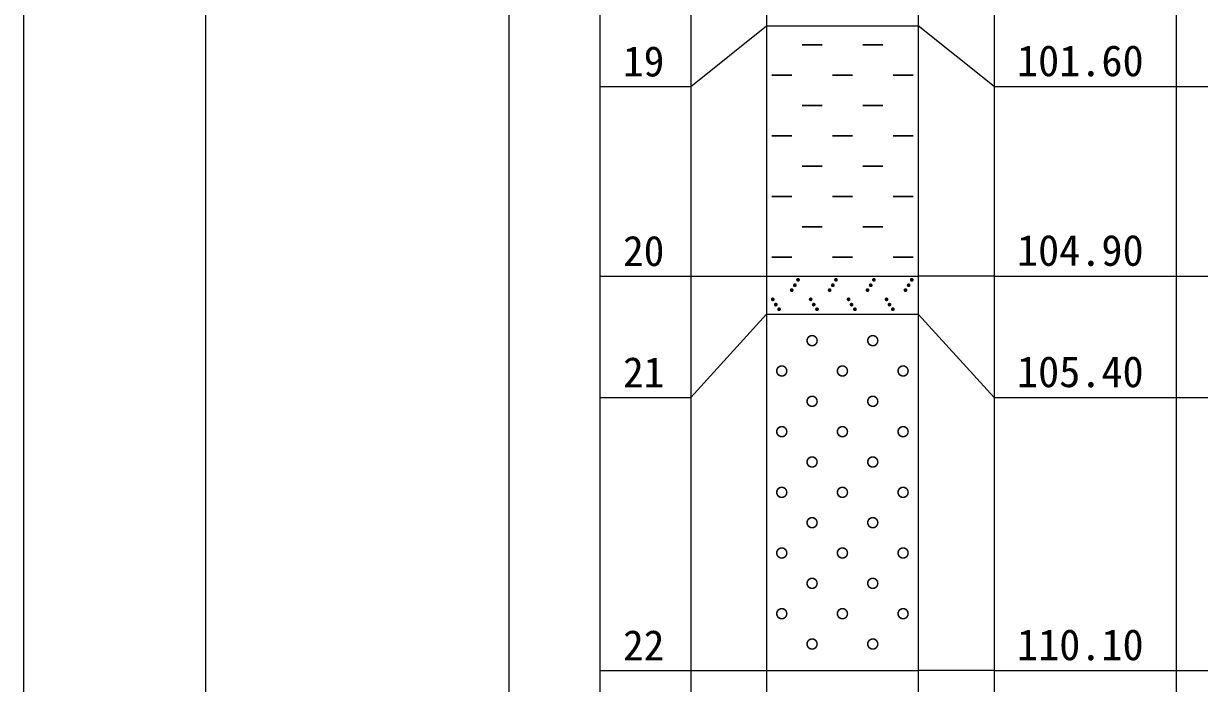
# Model space of a CAD drawing. Header units: inches. Extents: x -27 to 109, y -598 to 26.
# Drawn here: x 8.28 to 23.79, y -109.37 to -100.67 of the extents above; entities that cross this region are included whole.
import ezdxf

# ---------------------------------------------------------------- set-up
doc = ezdxf.new("R2010")
doc.units = ezdxf.units.IN
doc.header["$MEASUREMENT"] = 0
doc.layers.get('0').update_dxf_attribs({"lineweight": 0})
doc.styles.add('宋体', font='')
doc.styles.get('宋体').set_extended_font_data('宋体')

# ---------------------------------------------------------------- blocks, each defined once
blk = doc.blocks.new('lr_block_18')
at = {"color": 7, "const_width": 0.02}
for points in [[(18.548, -100.954), (18.815, -100.954)], [(19.348, -100.954), (19.615, -100.954)], [(18.415, -101.354), (18.148, -101.354)], [(19.215, -101.354), (18.948, -101.354)], [(20.015, -101.354), (19.748, -101.354)], [(18.548, -101.754), (18.815, -101.754)], [(19.348, -101.754), (19.615, -101.754)], [(18.415, -102.154), (18.148, -102.154)], [(19.215, -102.154), (18.948, -102.154)], [(20.015, -102.154), (19.748, -102.154)], [(18.548, -102.554), (18.815, -102.554)], [(19.348, -102.554), (19.615, -102.554)], [(18.415, -102.954), (18.148, -102.954)], [(19.215, -102.954), (18.948, -102.954)], [(20.015, -102.954), (19.748, -102.954)], [(18.548, -103.354), (18.815, -103.354)], [(19.348, -103.354), (19.615, -103.354)], [(18.415, -103.754), (18.148, -103.754)], [(19.215, -103.754), (18.948, -103.754)], [(20.015, -103.754), (19.748, -103.754)]]:
    blk.add_lwpolyline(points, dxfattribs=at)
blk = doc.blocks.new('lr_block_19')
at = {"true_color": 0x000000}
for points in [[(18.521, -104.058), (18.521, -104.051), (18.521, -104.045), (18.518, -104.039), (18.514, -104.034), (18.509, -104.029), (18.503, -104.027), (18.496, -104.026), (18.49, -104.027), (18.484, -104.029), (18.479, -104.034), (18.475, -104.039), (18.472, -104.045), (18.471, -104.051), (18.472, -104.058), (18.475, -104.064), (18.479, -104.069), (18.484, -104.073), (18.49, -104.075), (18.496, -104.076), (18.503, -104.075), (18.509, -104.073), (18.514, -104.069), (18.518, -104.064)], [(19.021, -104.058), (19.021, -104.051), (19.021, -104.045), (19.018, -104.039), (19.014, -104.034), (19.009, -104.029), (19.003, -104.027), (18.996, -104.026), (18.99, -104.027), (18.984, -104.029), (18.979, -104.034), (18.975, -104.039), (18.972, -104.045), (18.971, -104.051), (18.972, -104.058), (18.975, -104.064), (18.979, -104.069), (18.984, -104.073), (18.99, -104.075), (18.996, -104.076), (19.003, -104.075), (19.009, -104.073), (19.014, -104.069), (19.018, -104.064)], [(19.521, -104.058), (19.521, -104.051), (19.521, -104.045), (19.518, -104.039), (19.514, -104.034), (19.509, -104.029), (19.503, -104.027), (19.496, -104.026), (19.49, -104.027), (19.484, -104.029), (19.479, -104.034), (19.475, -104.039), (19.472, -104.045), (19.471, -104.051), (19.472, -104.058), (19.475, -104.064), (19.479, -104.069), (19.484, -104.073), (19.49, -104.075), (19.496, -104.076), (19.503, -104.075), (19.509, -104.073), (19.514, -104.069), (19.518, -104.064)], [(20.021, -104.058), (20.021, -104.051), (20.021, -104.045), (20.018, -104.039), (20.014, -104.034), (20.009, -104.029), (20.003, -104.027), (19.996, -104.026), (19.99, -104.027), (19.984, -104.029), (19.979, -104.034), (19.975, -104.039), (19.972, -104.045), (19.971, -104.051), (19.972, -104.058), (19.975, -104.064), (19.979, -104.069), (19.984, -104.073), (19.99, -104.075), (19.996, -104.076), (20.003, -104.075), (20.009, -104.073), (20.014, -104.069), (20.018, -104.064)], [(18.437, -104.194), (18.438, -104.188), (18.437, -104.181), (18.435, -104.175), (18.431, -104.17), (18.426, -104.166), (18.42, -104.163), (18.413, -104.162), (18.407, -104.163), (18.401, -104.166), (18.395, -104.17), (18.391, -104.175), (18.389, -104.181), (18.388, -104.188), (18.389, -104.194), (18.391, -104.2), (18.395, -104.205), (18.401, -104.209), (18.407, -104.212), (18.413, -104.213), (18.42, -104.212), (18.426, -104.209), (18.431, -104.205), (18.435, -104.2)], [(18.479, -104.13), (18.48, -104.123), (18.479, -104.117), (18.477, -104.111), (18.473, -104.105), (18.467, -104.101), (18.461, -104.099), (18.455, -104.098), (18.448, -104.099), (18.442, -104.101), (18.437, -104.105), (18.433, -104.111), (18.431, -104.117), (18.43, -104.123), (18.431, -104.13), (18.433, -104.136), (18.437, -104.141), (18.442, -104.145), (18.448, -104.147), (18.455, -104.148), (18.461, -104.147), (18.467, -104.145), (18.473, -104.141), (18.477, -104.136)], [(18.937, -104.194), (18.938, -104.188), (18.937, -104.181), (18.935, -104.175), (18.931, -104.17), (18.926, -104.166), (18.92, -104.163), (18.913, -104.162), (18.907, -104.163), (18.901, -104.166), (18.895, -104.17), (18.891, -104.175), (18.889, -104.181), (18.888, -104.188), (18.889, -104.194), (18.891, -104.2), (18.895, -104.205), (18.901, -104.209), (18.907, -104.212), (18.913, -104.213), (18.92, -104.212), (18.926, -104.209), (18.931, -104.205), (18.935, -104.2)], [(18.979, -104.13), (18.98, -104.123), (18.979, -104.117), (18.977, -104.111), (18.973, -104.105), (18.967, -104.101), (18.961, -104.099), (18.955, -104.098), (18.948, -104.099), (18.942, -104.101), (18.937, -104.105), (18.933, -104.111), (18.931, -104.117), (18.93, -104.123), (18.931, -104.13), (18.933, -104.136), (18.937, -104.141), (18.942, -104.145), (18.948, -104.147), (18.955, -104.148), (18.961, -104.147), (18.967, -104.145), (18.973, -104.141), (18.977, -104.136)], [(19.437, -104.194), (19.438, -104.188), (19.437, -104.181), (19.435, -104.175), (19.431, -104.17), (19.426, -104.166), (19.42, -104.163), (19.413, -104.162), (19.407, -104.163), (19.401, -104.166), (19.395, -104.17), (19.391, -104.175), (19.389, -104.181), (19.388, -104.188), (19.389, -104.194), (19.391, -104.2), (19.395, -104.205), (19.401, -104.209), (19.407, -104.212), (19.413, -104.213), (19.42, -104.212), (19.426, -104.209), (19.431, -104.205), (19.435, -104.2)], [(19.479, -104.13), (19.48, -104.123), (19.479, -104.117), (19.477, -104.111), (19.473, -104.105), (19.467, -104.101), (19.461, -104.099), (19.455, -104.098), (19.448, -104.099), (19.442, -104.101), (19.437, -104.105), (19.433, -104.111), (19.431, -104.117), (19.43, -104.123), (19.431, -104.13), (19.433, -104.136), (19.437, -104.141), (19.442, -104.145), (19.448, -104.147), (19.455, -104.148), (19.461, -104.147), (19.467, -104.145), (19.473, -104.141), (19.477, -104.136)], [(19.937, -104.194), (19.938, -104.188), (19.937, -104.181), (19.935, -104.175), (19.931, -104.17), (19.926, -104.166), (19.92, -104.163), (19.913, -104.162), (19.907, -104.163), (19.901, -104.166), (19.895, -104.17), (19.891, -104.175), (19.889, -104.181), (19.888, -104.188), (19.889, -104.194), (19.891, -104.2), (19.895, -104.205), (19.901, -104.209), (19.907, -104.212), (19.913, -104.213), (19.92, -104.212), (19.926, -104.209), (19.931, -104.205), (19.935, -104.2)], [(19.979, -104.13), (19.98, -104.123), (19.979, -104.117), (19.977, -104.111), (19.973, -104.105), (19.967, -104.101), (19.961, -104.099), (19.955, -104.098), (19.948, -104.099), (19.942, -104.101), (19.937, -104.105), (19.933, -104.111), (19.931, -104.117), (19.93, -104.123), (19.931, -104.13), (19.933, -104.136), (19.937, -104.141), (19.942, -104.145), (19.948, -104.147), (19.955, -104.148), (19.961, -104.147), (19.967, -104.145), (19.973, -104.141), (19.977, -104.136)], [(18.187, -104.315), (18.188, -104.309), (18.187, -104.302), (18.185, -104.296), (18.181, -104.291), (18.176, -104.287), (18.17, -104.285), (18.163, -104.284), (18.157, -104.285), (18.151, -104.287), (18.146, -104.291), (18.142, -104.296), (18.139, -104.302), (18.138, -104.309), (18.139, -104.315), (18.142, -104.321), (18.146, -104.326), (18.151, -104.33), (18.157, -104.333), (18.163, -104.334), (18.17, -104.333), (18.176, -104.33), (18.181, -104.326), (18.185, -104.321)], [(18.227, -104.385), (18.228, -104.379), (18.227, -104.372), (18.225, -104.366), (18.221, -104.361), (18.216, -104.357), (18.21, -104.355), (18.203, -104.354), (18.197, -104.355), (18.191, -104.357), (18.185, -104.361), (18.181, -104.366), (18.179, -104.372), (18.178, -104.379), (18.179, -104.385), (18.181, -104.391), (18.185, -104.396), (18.191, -104.4), (18.197, -104.403), (18.203, -104.404), (18.21, -104.403), (18.216, -104.4), (18.221, -104.396), (18.225, -104.391)], [(18.687, -104.315), (18.688, -104.309), (18.687, -104.302), (18.685, -104.296), (18.681, -104.291), (18.676, -104.287), (18.67, -104.285), (18.663, -104.284), (18.657, -104.285), (18.651, -104.287), (18.646, -104.291), (18.642, -104.296), (18.639, -104.302), (18.638, -104.309), (18.639, -104.315), (18.642, -104.321), (18.646, -104.326), (18.651, -104.33), (18.657, -104.333), (18.663, -104.334), (18.67, -104.333), (18.676, -104.33), (18.681, -104.326), (18.685, -104.321)], [(18.727, -104.385), (18.728, -104.379), (18.727, -104.372), (18.725, -104.366), (18.721, -104.361), (18.716, -104.357), (18.71, -104.355), (18.703, -104.354), (18.697, -104.355), (18.691, -104.357), (18.685, -104.361), (18.681, -104.366), (18.679, -104.372), (18.678, -104.379), (18.679, -104.385), (18.681, -104.391), (18.685, -104.396), (18.691, -104.4), (18.697, -104.403), (18.703, -104.404), (18.71, -104.403), (18.716, -104.4), (18.721, -104.396), (18.725, -104.391)], [(19.187, -104.315), (19.188, -104.309), (19.187, -104.302), (19.185, -104.296), (19.181, -104.291), (19.176, -104.287), (19.17, -104.285), (19.163, -104.284), (19.157, -104.285), (19.151, -104.287), (19.146, -104.291), (19.142, -104.296), (19.139, -104.302), (19.138, -104.309), (19.139, -104.315), (19.142, -104.321), (19.146, -104.326), (19.151, -104.33), (19.157, -104.333), (19.163, -104.334), (19.17, -104.333), (19.176, -104.33), (19.181, -104.326), (19.185, -104.321)], [(19.227, -104.385), (19.228, -104.379), (19.227, -104.372), (19.225, -104.366), (19.221, -104.361), (19.216, -104.357), (19.21, -104.355), (19.203, -104.354), (19.197, -104.355), (19.191, -104.357), (19.185, -104.361), (19.181, -104.366), (19.179, -104.372), (19.178, -104.379), (19.179, -104.385), (19.181, -104.391), (19.185, -104.396), (19.191, -104.4), (19.197, -104.403), (19.203, -104.404), (19.21, -104.403), (19.216, -104.4), (19.221, -104.396), (19.225, -104.391)], [(19.687, -104.315), (19.688, -104.309), (19.687, -104.302), (19.685, -104.296), (19.681, -104.291), (19.676, -104.287), (19.67, -104.285), (19.663, -104.284), (19.657, -104.285), (19.651, -104.287), (19.646, -104.291), (19.642, -104.296), (19.639, -104.302), (19.638, -104.309), (19.639, -104.315), (19.642, -104.321), (19.646, -104.326), (19.651, -104.33), (19.657, -104.333), (19.663, -104.334), (19.67, -104.333), (19.676, -104.33), (19.681, -104.326), (19.685, -104.321)], [(19.727, -104.385), (19.728, -104.379), (19.727, -104.372), (19.725, -104.366), (19.721, -104.361), (19.716, -104.357), (19.71, -104.355), (19.703, -104.354), (19.697, -104.355), (19.691, -104.357), (19.685, -104.361), (19.681, -104.366), (19.679, -104.372), (19.678, -104.379), (19.679, -104.385), (19.681, -104.391), (19.685, -104.396), (19.691, -104.4), (19.697, -104.403), (19.703, -104.404), (19.71, -104.403), (19.716, -104.4), (19.721, -104.396), (19.725, -104.391)], [(18.271, -104.446), (18.272, -104.439), (18.271, -104.433), (18.268, -104.427), (18.264, -104.422), (18.259, -104.418), (18.253, -104.415), (18.247, -104.414), (18.24, -104.415), (18.234, -104.418), (18.229, -104.422), (18.225, -104.427), (18.222, -104.433), (18.222, -104.439), (18.222, -104.446), (18.225, -104.452), (18.229, -104.457), (18.234, -104.461), (18.24, -104.464), (18.247, -104.464), (18.253, -104.464), (18.259, -104.461), (18.264, -104.457), (18.268, -104.452)], [(18.771, -104.446), (18.772, -104.439), (18.771, -104.433), (18.768, -104.427), (18.764, -104.422), (18.759, -104.418), (18.753, -104.415), (18.747, -104.414), (18.74, -104.415), (18.734, -104.418), (18.729, -104.422), (18.725, -104.427), (18.722, -104.433), (18.722, -104.439), (18.722, -104.446), (18.725, -104.452), (18.729, -104.457), (18.734, -104.461), (18.74, -104.464), (18.747, -104.464), (18.753, -104.464), (18.759, -104.461), (18.764, -104.457), (18.768, -104.452)], [(19.271, -104.446), (19.272, -104.439), (19.271, -104.433), (19.268, -104.427), (19.264, -104.422), (19.259, -104.418), (19.253, -104.415), (19.247, -104.414), (19.24, -104.415), (19.234, -104.418), (19.229, -104.422), (19.225, -104.427), (19.222, -104.433), (19.222, -104.439), (19.222, -104.446), (19.225, -104.452), (19.229, -104.457), (19.234, -104.461), (19.24, -104.464), (19.247, -104.464), (19.253, -104.464), (19.259, -104.461), (19.264, -104.457), (19.268, -104.452)], [(19.771, -104.446), (19.772, -104.439), (19.771, -104.433), (19.768, -104.427), (19.764, -104.422), (19.759, -104.418), (19.753, -104.415), (19.747, -104.414), (19.74, -104.415), (19.734, -104.418), (19.729, -104.422), (19.725, -104.427), (19.722, -104.433), (19.722, -104.439), (19.722, -104.446), (19.725, -104.452), (19.729, -104.457), (19.734, -104.461), (19.74, -104.464), (19.747, -104.464), (19.753, -104.464), (19.759, -104.461), (19.764, -104.457), (19.768, -104.452)]]:
    blk.add_hatch(color=18, dxfattribs=at).paths.add_polyline_path(points, flags=17)
blk = doc.blocks.new('lr_block_20')
at = {"color": 7, "const_width": 0.02}
for points in [[(18.748, -104.854), (18.746, -104.837), (18.739, -104.82), (18.729, -104.807), (18.715, -104.796), (18.699, -104.789), (18.682, -104.787), (18.664, -104.789), (18.648, -104.796), (18.634, -104.807), (18.624, -104.82), (18.617, -104.837), (18.615, -104.854), (18.617, -104.871), (18.624, -104.887), (18.634, -104.901), (18.648, -104.911), (18.664, -104.918), (18.682, -104.92), (18.699, -104.918), (18.715, -104.911), (18.729, -104.901), (18.739, -104.887), (18.746, -104.871), (18.748, -104.854)], [(19.548, -104.854), (19.546, -104.837), (19.539, -104.82), (19.529, -104.807), (19.515, -104.796), (19.499, -104.789), (19.482, -104.787), (19.464, -104.789), (19.448, -104.796), (19.434, -104.807), (19.424, -104.82), (19.417, -104.837), (19.415, -104.854), (19.417, -104.871), (19.424, -104.887), (19.434, -104.901), (19.448, -104.911), (19.464, -104.918), (19.482, -104.92), (19.499, -104.918), (19.515, -104.911), (19.529, -104.901), (19.539, -104.887), (19.546, -104.871), (19.548, -104.854)], [(18.348, -105.254), (18.346, -105.237), (18.339, -105.22), (18.329, -105.207), (18.315, -105.196), (18.299, -105.189), (18.282, -105.187), (18.264, -105.189), (18.248, -105.196), (18.234, -105.207), (18.224, -105.22), (18.217, -105.237), (18.215, -105.254), (18.217, -105.271), (18.224, -105.287), (18.234, -105.301), (18.248, -105.311), (18.264, -105.318), (18.282, -105.32), (18.299, -105.318), (18.315, -105.311), (18.329, -105.301), (18.339, -105.287), (18.346, -105.271), (18.348, -105.254)], [(19.148, -105.254), (19.146, -105.237), (19.139, -105.22), (19.129, -105.207), (19.115, -105.196), (19.099, -105.189), (19.082, -105.187), (19.064, -105.189), (19.048, -105.196), (19.034, -105.207), (19.024, -105.22), (19.017, -105.237), (19.015, -105.254), (19.017, -105.271), (19.024, -105.287), (19.034, -105.301), (19.048, -105.311), (19.064, -105.318), (19.082, -105.32), (19.099, -105.318), (19.115, -105.311), (19.129, -105.301), (19.139, -105.287), (19.146, -105.271), (19.148, -105.254)], [(19.948, -105.254), (19.946, -105.237), (19.939, -105.22), (19.929, -105.207), (19.915, -105.196), (19.899, -105.189), (19.882, -105.187), (19.864, -105.189), (19.848, -105.196), (19.834, -105.207), (19.824, -105.22), (19.817, -105.237), (19.815, -105.254), (19.817, -105.271), (19.824, -105.287), (19.834, -105.301), (19.848, -105.311), (19.864, -105.318), (19.882, -105.32), (19.899, -105.318), (19.915, -105.311), (19.929, -105.301), (19.939, -105.287), (19.946, -105.271), (19.948, -105.254)], [(18.748, -105.654), (18.746, -105.637), (18.739, -105.62), (18.729, -105.607), (18.715, -105.596), (18.699, -105.589), (18.682, -105.587), (18.664, -105.589), (18.648, -105.596), (18.634, -105.607), (18.624, -105.62), (18.617, -105.637), (18.615, -105.654), (18.617, -105.671), (18.624, -105.687), (18.634, -105.701), (18.648, -105.711), (18.664, -105.718), (18.682, -105.72), (18.699, -105.718), (18.715, -105.711), (18.729, -105.701), (18.739, -105.687), (18.746, -105.671), (18.748, -105.654)], [(19.548, -105.654), (19.546, -105.637), (19.539, -105.62), (19.529, -105.607), (19.515, -105.596), (19.499, -105.589), (19.482, -105.587), (19.464, -105.589), (19.448, -105.596), (19.434, -105.607), (19.424, -105.62), (19.417, -105.637), (19.415, -105.654), (19.417, -105.671), (19.424, -105.687), (19.434, -105.701), (19.448, -105.711), (19.464, -105.718), (19.482, -105.72), (19.499, -105.718), (19.515, -105.711), (19.529, -105.701), (19.539, -105.687), (19.546, -105.671), (19.548, -105.654)], [(18.348, -106.054), (18.346, -106.037), (18.339, -106.02), (18.329, -106.007), (18.315, -105.996), (18.299, -105.989), (18.282, -105.987), (18.264, -105.989), (18.248, -105.996), (18.234, -106.007), (18.224, -106.02), (18.217, -106.037), (18.215, -106.054), (18.217, -106.071), (18.224, -106.087), (18.234, -106.101), (18.248, -106.111), (18.264, -106.118), (18.282, -106.12), (18.299, -106.118), (18.315, -106.111), (18.329, -106.101), (18.339, -106.087), (18.346, -106.071), (18.348, -106.054)], [(19.148, -106.054), (19.146, -106.037), (19.139, -106.02), (19.129, -106.007), (19.115, -105.996), (19.099, -105.989), (19.082, -105.987), (19.064, -105.989), (19.048, -105.996), (19.034, -106.007), (19.024, -106.02), (19.017, -106.037), (19.015, -106.054), (19.017, -106.071), (19.024, -106.087), (19.034, -106.101), (19.048, -106.111), (19.064, -106.118), (19.082, -106.12), (19.099, -106.118), (19.115, -106.111), (19.129, -106.101), (19.139, -106.087), (19.146, -106.071), (19.148, -106.054)], [(19.948, -106.054), (19.946, -106.037), (19.939, -106.02), (19.929, -106.007), (19.915, -105.996), (19.899, -105.989), (19.882, -105.987), (19.864, -105.989), (19.848, -105.996), (19.834, -106.007), (19.824, -106.02), (19.817, -106.037), (19.815, -106.054), (19.817, -106.071), (19.824, -106.087), (19.834, -106.101), (19.848, -106.111), (19.864, -106.118), (19.882, -106.12), (19.899, -106.118), (19.915, -106.111), (19.929, -106.101), (19.939, -106.087), (19.946, -106.071), (19.948, -106.054)], [(18.748, -106.454), (18.746, -106.437), (18.739, -106.42), (18.729, -106.407), (18.715, -106.396), (18.699, -106.389), (18.682, -106.387), (18.664, -106.389), (18.648, -106.396), (18.634, -106.407), (18.624, -106.42), (18.617, -106.437), (18.615, -106.454), (18.617, -106.471), (18.624, -106.487), (18.634, -106.501), (18.648, -106.511), (18.664, -106.518), (18.682, -106.52), (18.699, -106.518), (18.715, -106.511), (18.729, -106.501), (18.739, -106.487), (18.746, -106.471), (18.748, -106.454)], [(19.548, -106.454), (19.546, -106.437), (19.539, -106.42), (19.529, -106.407), (19.515, -106.396), (19.499, -106.389), (19.482, -106.387), (19.464, -106.389), (19.448, -106.396), (19.434, -106.407), (19.424, -106.42), (19.417, -106.437), (19.415, -106.454), (19.417, -106.471), (19.424, -106.487), (19.434, -106.501), (19.448, -106.511), (19.464, -106.518), (19.482, -106.52), (19.499, -106.518), (19.515, -106.511), (19.529, -106.501), (19.539, -106.487), (19.546, -106.471), (19.548, -106.454)], [(18.348, -106.854), (18.346, -106.837), (18.339, -106.82), (18.329, -106.807), (18.315, -106.796), (18.299, -106.789), (18.282, -106.787), (18.264, -106.789), (18.248, -106.796), (18.234, -106.807), (18.224, -106.82), (18.217, -106.837), (18.215, -106.854), (18.217, -106.871), (18.224, -106.887), (18.234, -106.901), (18.248, -106.911), (18.264, -106.918), (18.282, -106.92), (18.299, -106.918), (18.315, -106.911), (18.329, -106.901), (18.339, -106.887), (18.346, -106.871), (18.348, -106.854)], [(19.148, -106.854), (19.146, -106.837), (19.139, -106.82), (19.129, -106.807), (19.115, -106.796), (19.099, -106.789), (19.082, -106.787), (19.064, -106.789), (19.048, -106.796), (19.034, -106.807), (19.024, -106.82), (19.017, -106.837), (19.015, -106.854), (19.017, -106.871), (19.024, -106.887), (19.034, -106.901), (19.048, -106.911), (19.064, -106.918), (19.082, -106.92), (19.099, -106.918), (19.115, -106.911), (19.129, -106.901), (19.139, -106.887), (19.146, -106.871), (19.148, -106.854)], [(19.948, -106.854), (19.946, -106.837), (19.939, -106.82), (19.929, -106.807), (19.915, -106.796), (19.899, -106.789), (19.882, -106.787), (19.864, -106.789), (19.848, -106.796), (19.834, -106.807), (19.824, -106.82), (19.817, -106.837), (19.815, -106.854), (19.817, -106.871), (19.824, -106.887), (19.834, -106.901), (19.848, -106.911), (19.864, -106.918), (19.882, -106.92), (19.899, -106.918), (19.915, -106.911), (19.929, -106.901), (19.939, -106.887), (19.946, -106.871), (19.948, -106.854)], [(18.748, -107.254), (18.746, -107.237), (18.739, -107.22), (18.729, -107.207), (18.715, -107.196), (18.699, -107.189), (18.682, -107.187), (18.664, -107.189), (18.648, -107.196), (18.634, -107.207), (18.624, -107.22), (18.617, -107.237), (18.615, -107.254), (18.617, -107.271), (18.624, -107.287), (18.634, -107.301), (18.648, -107.311), (18.664, -107.318), (18.682, -107.32), (18.699, -107.318), (18.715, -107.311), (18.729, -107.301), (18.739, -107.287), (18.746, -107.271), (18.748, -107.254)], [(19.548, -107.254), (19.546, -107.237), (19.539, -107.22), (19.529, -107.207), (19.515, -107.196), (19.499, -107.189), (19.482, -107.187), (19.464, -107.189), (19.448, -107.196), (19.434, -107.207), (19.424, -107.22), (19.417, -107.237), (19.415, -107.254), (19.417, -107.271), (19.424, -107.287), (19.434, -107.301), (19.448, -107.311), (19.464, -107.318), (19.482, -107.32), (19.499, -107.318), (19.515, -107.311), (19.529, -107.301), (19.539, -107.287), (19.546, -107.271), (19.548, -107.254)], [(18.348, -107.654), (18.346, -107.637), (18.339, -107.62), (18.329, -107.607), (18.315, -107.596), (18.299, -107.589), (18.282, -107.587), (18.264, -107.589), (18.248, -107.596), (18.234, -107.607), (18.224, -107.62), (18.217, -107.637), (18.215, -107.654), (18.217, -107.671), (18.224, -107.687), (18.234, -107.701), (18.248, -107.711), (18.264, -107.718), (18.282, -107.72), (18.299, -107.718), (18.315, -107.711), (18.329, -107.701), (18.339, -107.687), (18.346, -107.671), (18.348, -107.654)], [(19.148, -107.654), (19.146, -107.637), (19.139, -107.62), (19.129, -107.607), (19.115, -107.596), (19.099, -107.589), (19.082, -107.587), (19.064, -107.589), (19.048, -107.596), (19.034, -107.607), (19.024, -107.62), (19.017, -107.637), (19.015, -107.654), (19.017, -107.671), (19.024, -107.687), (19.034, -107.701), (19.048, -107.711), (19.064, -107.718), (19.082, -107.72), (19.099, -107.718), (19.115, -107.711), (19.129, -107.701), (19.139, -107.687), (19.146, -107.671), (19.148, -107.654)], [(19.948, -107.654), (19.946, -107.637), (19.939, -107.62), (19.929, -107.607), (19.915, -107.596), (19.899, -107.589), (19.882, -107.587), (19.864, -107.589), (19.848, -107.596), (19.834, -107.607), (19.824, -107.62), (19.817, -107.637), (19.815, -107.654), (19.817, -107.671), (19.824, -107.687), (19.834, -107.701), (19.848, -107.711), (19.864, -107.718), (19.882, -107.72), (19.899, -107.718), (19.915, -107.711), (19.929, -107.701), (19.939, -107.687), (19.946, -107.671), (19.948, -107.654)], [(18.748, -108.054), (18.746, -108.037), (18.739, -108.02), (18.729, -108.007), (18.715, -107.996), (18.699, -107.989), (18.682, -107.987), (18.664, -107.989), (18.648, -107.996), (18.634, -108.007), (18.624, -108.02), (18.617, -108.037), (18.615, -108.054), (18.617, -108.071), (18.624, -108.087), (18.634, -108.101), (18.648, -108.111), (18.664, -108.118), (18.682, -108.12), (18.699, -108.118), (18.715, -108.111), (18.729, -108.101), (18.739, -108.087), (18.746, -108.071), (18.748, -108.054)], [(19.548, -108.054), (19.546, -108.037), (19.539, -108.02), (19.529, -108.007), (19.515, -107.996), (19.499, -107.989), (19.482, -107.987), (19.464, -107.989), (19.448, -107.996), (19.434, -108.007), (19.424, -108.02), (19.417, -108.037), (19.415, -108.054), (19.417, -108.071), (19.424, -108.087), (19.434, -108.101), (19.448, -108.111), (19.464, -108.118), (19.482, -108.12), (19.499, -108.118), (19.515, -108.111), (19.529, -108.101), (19.539, -108.087), (19.546, -108.071), (19.548, -108.054)], [(18.348, -108.454), (18.346, -108.437), (18.339, -108.42), (18.329, -108.407), (18.315, -108.396), (18.299, -108.389), (18.282, -108.387), (18.264, -108.389), (18.248, -108.396), (18.234, -108.407), (18.224, -108.42), (18.217, -108.437), (18.215, -108.454), (18.217, -108.471), (18.224, -108.487), (18.234, -108.501), (18.248, -108.511), (18.264, -108.518), (18.282, -108.52), (18.299, -108.518), (18.315, -108.511), (18.329, -108.501), (18.339, -108.487), (18.346, -108.471), (18.348, -108.454)], [(19.148, -108.454), (19.146, -108.437), (19.139, -108.42), (19.129, -108.407), (19.115, -108.396), (19.099, -108.389), (19.082, -108.387), (19.064, -108.389), (19.048, -108.396), (19.034, -108.407), (19.024, -108.42), (19.017, -108.437), (19.015, -108.454), (19.017, -108.471), (19.024, -108.487), (19.034, -108.501), (19.048, -108.511), (19.064, -108.518), (19.082, -108.52), (19.099, -108.518), (19.115, -108.511), (19.129, -108.501), (19.139, -108.487), (19.146, -108.471), (19.148, -108.454)], [(19.948, -108.454), (19.946, -108.437), (19.939, -108.42), (19.929, -108.407), (19.915, -108.396), (19.899, -108.389), (19.882, -108.387), (19.864, -108.389), (19.848, -108.396), (19.834, -108.407), (19.824, -108.42), (19.817, -108.437), (19.815, -108.454), (19.817, -108.471), (19.824, -108.487), (19.834, -108.501), (19.848, -108.511), (19.864, -108.518), (19.882, -108.52), (19.899, -108.518), (19.915, -108.511), (19.929, -108.501), (19.939, -108.487), (19.946, -108.471), (19.948, -108.454)], [(18.748, -108.854), (18.746, -108.837), (18.739, -108.82), (18.729, -108.807), (18.715, -108.796), (18.699, -108.789), (18.682, -108.787), (18.664, -108.789), (18.648, -108.796), (18.634, -108.807), (18.624, -108.82), (18.617, -108.837), (18.615, -108.854), (18.617, -108.871), (18.624, -108.887), (18.634, -108.901), (18.648, -108.911), (18.664, -108.918), (18.682, -108.92), (18.699, -108.918), (18.715, -108.911), (18.729, -108.901), (18.739, -108.887), (18.746, -108.871), (18.748, -108.854)], [(19.548, -108.854), (19.546, -108.837), (19.539, -108.82), (19.529, -108.807), (19.515, -108.796), (19.499, -108.789), (19.482, -108.787), (19.464, -108.789), (19.448, -108.796), (19.434, -108.807), (19.424, -108.82), (19.417, -108.837), (19.415, -108.854), (19.417, -108.871), (19.424, -108.887), (19.434, -108.901), (19.448, -108.911), (19.464, -108.918), (19.482, -108.92), (19.499, -108.918), (19.515, -108.911), (19.529, -108.901), (19.539, -108.887), (19.546, -108.871), (19.548, -108.854)]]:
    blk.add_lwpolyline(points, dxfattribs=at)

msp = doc.modelspace()

# ---------------------------------------------------------------- linework, layer by layer
at = {"linetype": 'Continuous', "lineweight": 15}
for p, q in [((8.282, 0.896), (8.282, -567.184)), ((10.682, 0.896), (10.682, -567.184)), ((14.682, 0.896), (14.682, -567.184)), ((15.882, 0.896), (15.882, -567.184)), ((17.082, 0.896), (17.082, -567.184)), ((21.082, 0.896), (21.082, -567.184)), ((23.482, 0.896), (23.482, -567.184)), ((18.082, -99.904), (18.082, -100.704)), ((20.082, -99.904), (20.082, -100.704)), ((17.082, -101.504), (18.082, -100.704)), ((18.082, -100.704), (20.082, -100.704)), ((18.082, -100.704), (18.082, -104.004)), ((21.082, -101.504), (20.082, -100.704)), ((20.082, -100.704), (20.082, -104.004)), ((15.882, -101.504), (17.082, -101.504)), ((21.082, -101.504), (23.482, -101.504)), ((23.482, -101.504), (25.882, -101.504)), ((15.882, -104.004), (17.082, -104.004)), ((17.082, -104.004), (18.082, -104.004)), ((18.082, -104.004), (20.082, -104.004)), ((18.082, -104.004), (18.082, -104.504)), ((21.082, -104.004), (20.082, -104.004)), ((20.082, -104.004), (20.082, -104.504)), ((21.082, -104.004), (23.482, -104.004)), ((23.482, -104.004), (25.882, -104.004)), ((17.082, -105.604), (18.082, -104.504)), ((18.082, -104.504), (20.082, -104.504)), ((18.082, -104.504), (18.082, -109.204)), ((21.082, -105.604), (20.082, -104.504)), ((20.082, -104.504), (20.082, -109.204)), ((15.882, -105.604), (17.082, -105.604)), ((21.082, -105.604), (23.482, -105.604)), ((23.482, -105.604), (25.882, -105.604)), ((15.882, -109.204), (17.082, -109.204)), ((17.082, -109.204), (18.082, -109.204)), ((18.082, -109.204), (20.082, -109.204)), ((18.082, -109.204), (18.082, -119.904)), ((21.082, -109.204), (20.082, -109.204)), ((20.082, -109.204), (20.082, -119.904)), ((21.082, -109.204), (23.482, -109.204)), ((23.482, -109.204), (25.882, -109.204))]:
    msp.add_line(p, q, dxfattribs=at)

# ---------------------------------------------------------------- block references
at = {"color": 7}
for name in ['lr_block_18', 'lr_block_19', 'lr_block_20']:
    msp.add_blockref(name, (0, 0), dxfattribs=at)

# ---------------------------------------------------------------- texts
at = {"style": '宋体'}
for s, height, p in [('101.60', 0.4092, (21.384, -101.367)), ('19', 0.4, (16.189, -101.37)), ('20', 0.4, (16.189, -103.87)), ('104.90', 0.4092, (21.384, -103.867)), ('21', 0.4, (16.189, -105.47)), ('105.40', 0.4092, (21.384, -105.467)), ('22', 0.4, (16.189, -109.07)), ('110.10', 0.4092, (21.384, -109.067))]:
    msp.add_text(s, height=height, dxfattribs=at).set_placement(p)

doc.saveas('drawing.dxf')
